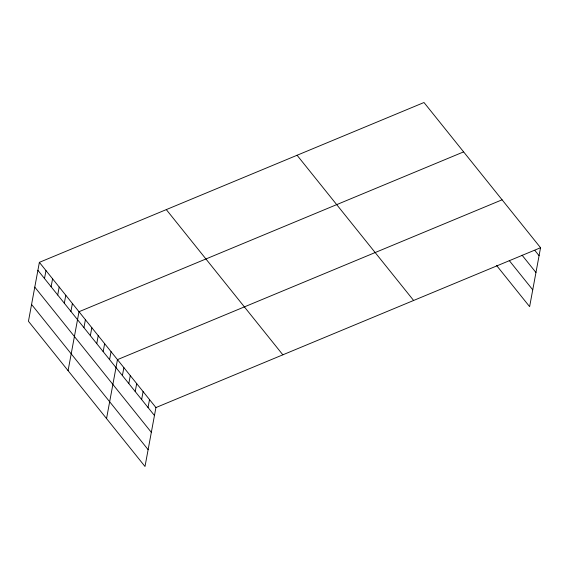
<?xml version="1.0" encoding="UTF-8"?>
<svg xmlns="http://www.w3.org/2000/svg" width="569" height="569" viewBox="0 0 569 569"><rect width="100%" height="100%" fill="white"/><g stroke="black" fill="none" stroke-linecap="round" stroke-linejoin="round"><path stroke-width="0.85" d="M39.375 262.352L28.45 321.279L145.003 466.488L155.927 407.56L39.375 262.352L423.997 102.512L540.55 247.721L529.625 306.648L496.509 265.389M44.503 278.533L45.975 270.574M51.11 286.762L52.583 278.803M57.711 294.991L59.183 287.032M64.318 303.22L65.791 295.261M70.919 311.449L72.398 303.49M68.081 370.654L78.999 311.72L463.621 151.88M83.935 327.666L85.414 319.707M90.35 335.653L91.822 327.694M96.758 343.633L98.231 335.682M103.167 351.621L104.646 343.669M109.582 359.608L111.055 351.656M106.545 418.571L117.463 359.636L502.086 199.804M122.399 375.583L123.871 367.624M128.807 383.57L130.287 375.611M135.223 391.557L136.695 383.598M141.631 399.545L143.103 391.586M148.04 407.532L149.519 399.573M155.927 407.56L540.55 247.721M534.803 250.353L539.078 255.68M522.072 255.197L535.955 272.501M509.241 260.545L532.748 289.827M297.068 155.259L413.627 300.468M166.297 209.598L282.85 354.814M37.895 270.303L154.455 415.512M34.78 287.125L151.333 432.34M31.565 304.458L148.125 449.666"/></g></svg>
